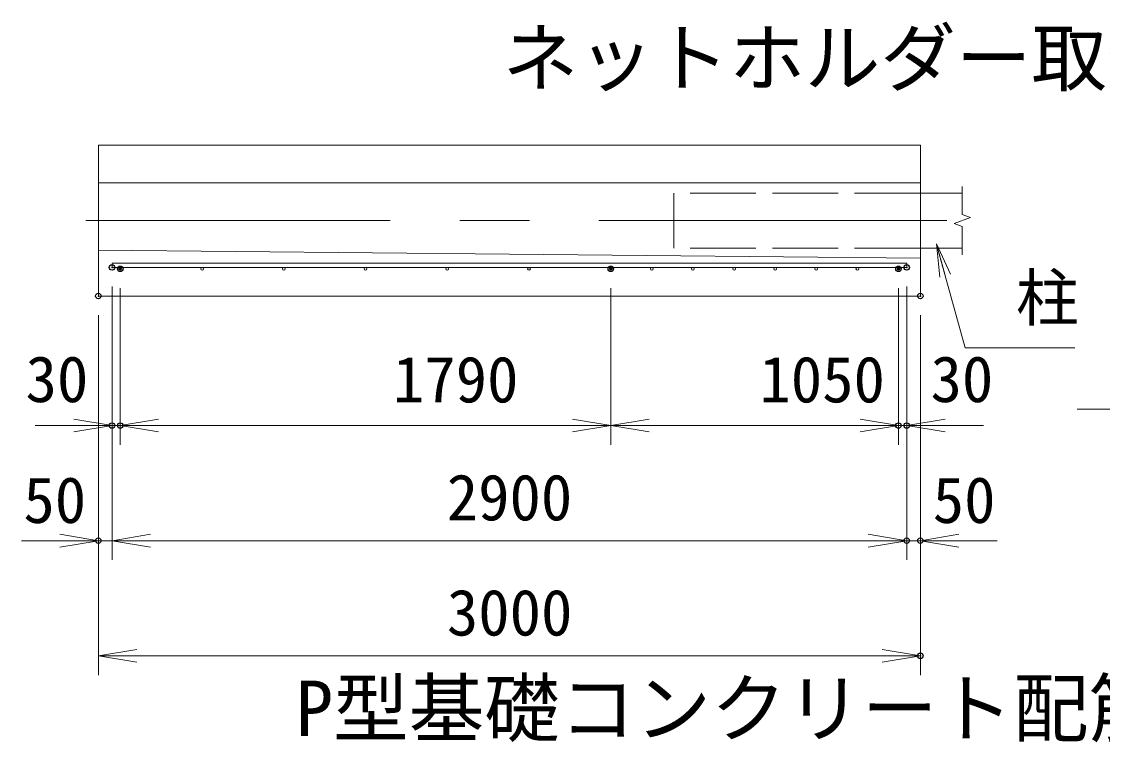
# Model space of a CAD drawing. Units: millimetres at full size. Extents: x -14700 to 14700, y -10395 to 10395.
# Drawn here: x 7519 to 11463, y -5757 to -3128 of the extents above; entities that cross this region are included whole.
import ezdxf
from ezdxf.enums import TextEntityAlignment as Align

# ---------------------------------------------------------------- set-up
doc = ezdxf.new("R2010")
doc.units = ezdxf.units.MM
doc.header["$LTSCALE"] = 40
doc.header["$PDMODE"] = 32
doc.header["$PDSIZE"] = 20
doc.linetypes.add('DASHED', pattern=[7.5, 6, -1.5])
doc.linetypes.add('USER1', pattern=[50.8, 31.75, -6.35, 6.35, -6.35])
for name, color, linetype, lineweight in [('0-0_D-BMK', 2, 'USER1', 13), ('0-2_D-STR-DIM', 7, 'Continuous', 13), ('0-4_D-STR1', 1, 'Continuous', 18), ('0-5_D-STR3', 3, 'Continuous', 13), ('0-6_0', 7, 'Continuous', 18), ('0-9_D-STR-TXT', 7, 'Continuous', 13), ('0-A_D-TTL-TXT', 7, 'Continuous', 13), ('0-B_D-STR4', 7, 'Continuous', 18)]:
    doc.layers.add(name, color=color, linetype=linetype, lineweight=lineweight)
doc.layers.add('0-7_Defpoints', color=253, linetype='Continuous')
doc.styles.add('ＭＳ ゴシック', font='')
doc.styles.get('ＭＳ ゴシック').set_extended_font_data('MS Gothic')

# ---------------------------------------------------------------- blocks, each defined once
blk = doc.blocks.new('_Open')
at = {"layer": '0-6_0'}
blk.add_line((-40, 6.67), (0, 0), dxfattribs=at)
blk.add_lwpolyline([(-40, -6.67), (0, 0), (-40, 0)], dxfattribs=at)

msp = doc.modelspace()

# ---------------------------------------------------------------- linework, layer by layer
at = {"layer": '0-0_D-BMK'}
msp.add_line((10895.66, -3853.46), (7752.82, -3853.46), dxfattribs=at)
at = {"layer": '0-2_D-STR-DIM'}
for p, q in [((10951.55, -3728.46), (10951.55, -3831.65)), ((10981.5, -3842.56), (10921.6, -3864.36)), ((10921.6, -3864.36), (10951.55, -3875.26)), ((10951.55, -3831.65), (10981.5, -3842.56)), ((10951.55, -3875.26), (10951.55, -3978.46)), ((7848.68, -4094.28), (7848.68, -5091.01)), ((7848.68, -4094.28), (7848.68, -4671.01)), ((7848.68, -4094.28), (7848.68, -5091.01)), ((7878.68, -4099.28), (7878.68, -4671.01)), ((7878.68, -4099.28), (7878.68, -4671.01)), ((9668.68, -4099.28), (9668.68, -4671.01)), ((9668.68, -4099.28), (9668.68, -4671.01)), ((10718.68, -4099.28), (10718.68, -4671.01)), ((10718.68, -4099.28), (10718.68, -4671.01)), ((10748.68, -4094.28), (10748.68, -4671.01)), ((10748.68, -4094.28), (10748.68, -5091.01)), ((10748.68, -4094.28), (10748.68, -5091.01)), ((7798.68, -4198.46), (7798.68, -5511.01)), ((7798.68, -4198.46), (7798.68, -5091.01)), ((10798.68, -4198.46), (10798.68, -5511.01)), ((10798.68, -4198.46), (10798.68, -5091.01)), ((11511.42, -4541.78), (11371.42, -4541.78)), ((7708.68, -4601.01), (7568.68, -4601.01)), ((7878.68, -4601.01), (7848.68, -4601.01)), ((9668.68, -4601.01), (7878.68, -4601.01)), ((8018.68, -4601.01), (8158.68, -4601.01)), ((9668.68, -4601.01), (10718.68, -4601.01)), ((10578.68, -4601.01), (10438.68, -4601.01)), ((10718.68, -4601.01), (10748.68, -4601.01)), ((10888.68, -4601.01), (11028.68, -4601.01)), ((7658.68, -5021.01), (7518.68, -5021.01)), ((7848.68, -5021.01), (7798.68, -5021.01)), ((7848.68, -5021.01), (10748.68, -5021.01)), ((7988.68, -5021.01), (8128.68, -5021.01)), ((10608.68, -5021.01), (10468.68, -5021.01)), ((10748.68, -5021.01), (10798.68, -5021.01)), ((10938.68, -5021.01), (11078.68, -5021.01)), ((7798.68, -5441.01), (10798.68, -5441.01))]:
    msp.add_line(p, q, dxfattribs=at)
at = {"layer": '0-4_D-STR1'}
for p, q in [((10951.55, -3753.46), (10798.68, -3753.46)), ((10951.55, -3953.46), (10798.68, -3953.46))]:
    msp.add_line(p, q, dxfattribs=at)
at = {"layer": '0-4_D-STR1', "linetype": 'DASHED'}
msp.add_line((10798.68, -3953.46), (9898.68, -3953.46), dxfattribs=at)
msp.add_lwpolyline([(10798.68, -3753.46), (9898.68, -3753.46), (9898.68, -3953.46)], dxfattribs=at)
at = {"layer": '0-5_D-STR3'}
for p, q in [((10748.68, -4008.28), (7848.68, -4008.28)), ((7848.68, -4009.78), (7848.68, -4022.78)), ((10748.68, -4008.28), (10748.68, -4024.28)), ((10748.68, -4024.28), (7848.68, -4024.28))]:
    msp.add_line(p, q, dxfattribs=at)
for centre in [(7878.68, -4029.28), (8177.18, -4029.28), (8475.48, -4029.28), (8773.78, -4029.28), (9072.08, -4029.28), (9370.38, -4029.28), (9668.68, -4029.28), (9818.68, -4029.28), (9968.68, -4029.28), (10118.68, -4029.28), (10268.68, -4029.28), (10418.68, -4029.28), (10568.68, -4029.28), (10718.68, -4029.28)]:
    msp.add_circle(centre, 5, dxfattribs=at)
at = {"layer": '0-7_Defpoints'}
for p in [(7848.68, -4024.28), (7848.68, -4024.28), (7878.68, -4029.28), (7878.68, -4029.28), (9668.68, -4029.28), (10718.68, -4029.28), (10748.68, -4024.28), (7798.68, -4128.46), (7798.68, -4128.46), (10798.68, -4128.46), (7848.68, -4601.01), (7878.68, -4601.01), (10718.68, -4601.01), (10748.68, -4601.01), (7798.68, -5021.01), (10748.68, -5021.01), (10798.68, -5021.01), (10798.68, -5441.01)]:
    msp.add_point(p, dxfattribs=at)
at = {"layer": '0-9_D-STR-TXT'}
msp.add_lwpolyline([(11362.33, -4316.94), (10962.02, -4316.94), (10858.04, -3940.12)], dxfattribs=at)
at = {"layer": '0-B_D-STR4'}
for p, q in [((10798.68, -3578.46), (7798.68, -3578.46)), ((7798.68, -3578.46), (7798.68, -4128.46)), ((10798.68, -3578.46), (10798.68, -4128.46)), ((10798.68, -3715.96), (7798.68, -3715.96)), ((7798.68, -3960.96), (10798.68, -3990.96)), ((10798.68, -4128.46), (7798.68, -4128.46))]:
    msp.add_line(p, q, dxfattribs=at)

# ---------------------------------------------------------------- block references
at = {"layer": '0-2_D-STR-DIM', "xscale": 3.5, "yscale": 3.5}
for p in [(7848.68, -4601.01), (9668.68, -4601.01), (10718.68, -4601.01), (10718.68, -4601.01), (7798.68, -5021.01), (10748.68, -5021.01), (10748.68, -5021.01), (10798.68, -5441.01)]:
    msp.add_blockref('_Open', p, dxfattribs=at)
at = {"layer": '0-2_D-STR-DIM', "xscale": 3.5, "yscale": 3.5, "rotation": 180}
for p in [(7878.68, -4601.01), (7878.68, -4601.01), (9668.68, -4601.01), (10748.68, -4601.01), (7848.68, -5021.01), (7848.68, -5021.01), (10798.68, -5021.01), (7798.68, -5441.01)]:
    msp.add_blockref('_Open', p, dxfattribs=at)
at = {"layer": '0-9_D-STR-TXT', "xscale": 3, "yscale": 3, "rotation": 105.42582}
msp.add_blockref('_Open', (10857.51, -3938.19), dxfattribs=at)

# ---------------------------------------------------------------- texts
at = {"layer": '0-2_D-STR-DIM', "style": 'ＭＳ ゴシック'}
for s, p in [('30', (7533.17, -4565.94)), ('1790', (8873.82, -4567.15)), ('1050', (10211.27, -4567.15)), ('30', (10835.77, -4565.94)), ('50', (7525.24, -5006.88)), ('2900', (9070.24, -4997.39)), ('50', (10843.7, -5006.88)), ('3000', (9070.68, -5417.39))]:
    msp.add_text(s, height=168.3, dxfattribs=at).set_placement(p, align=Align.BOTTOM_LEFT)
at = {"layer": '0-9_D-STR-TXT', "style": 'ＭＳ ゴシック'}
msp.add_text('柱', height=168.3, dxfattribs=at).set_placement((11147.36, -4269.34), align=Align.BOTTOM_LEFT)
at = {"layer": '0-A_D-TTL-TXT', "style": 'ＭＳ ゴシック'}
for s, p in [('ネットホルダー取付詳細', (9273.99, -3421.47)), ('P型基礎コンクリート配筋図', (8518.33, -5793.79))]:
    msp.add_text(s, height=202.1, dxfattribs=at).set_placement(p, align=Align.BOTTOM_LEFT)

doc.saveas('drawing.dxf')
